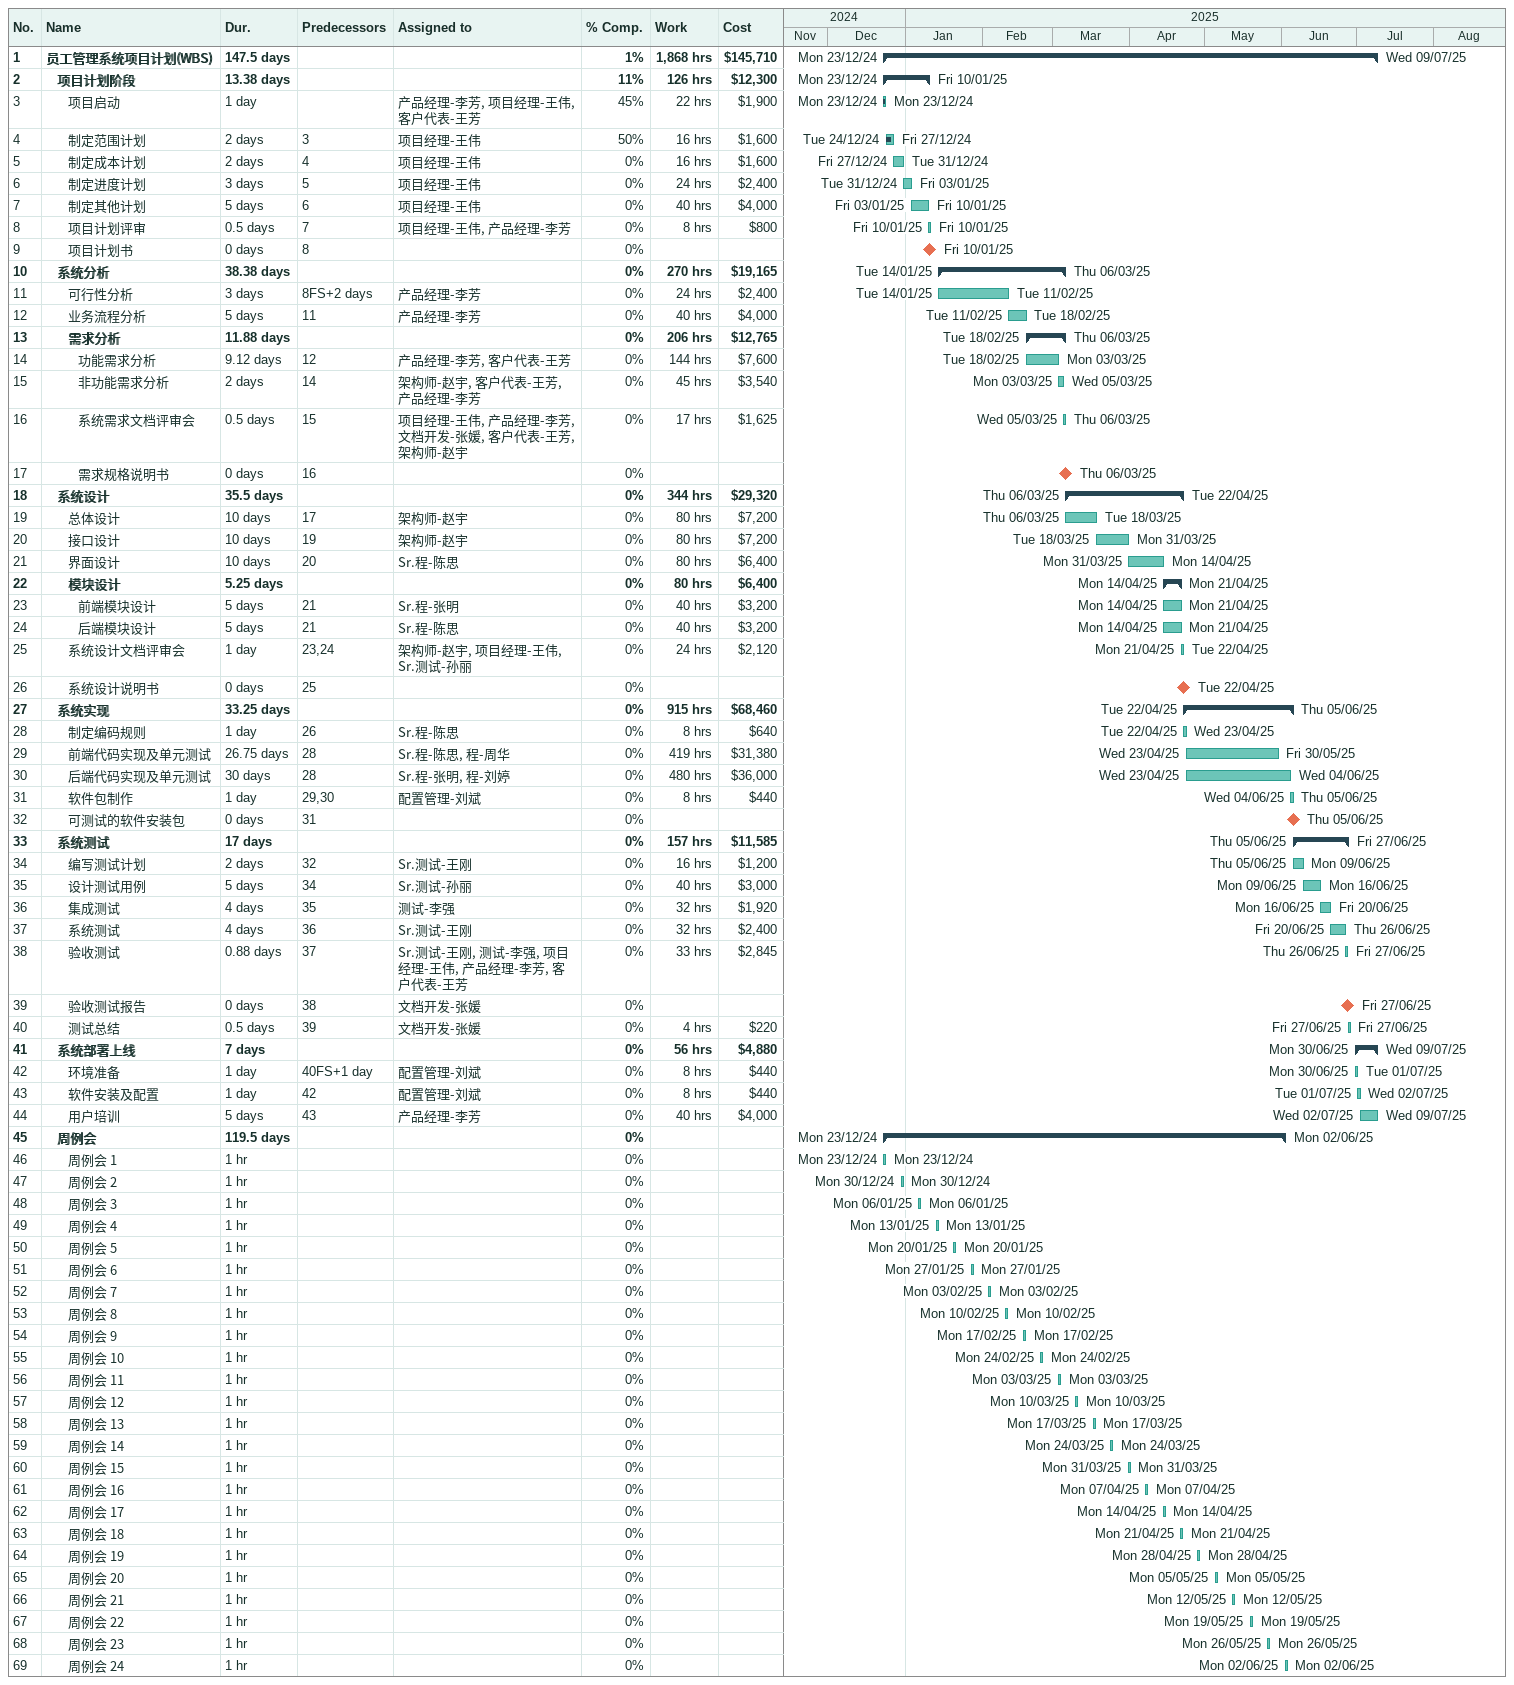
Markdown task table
| ID | Level | Task | Duration | Start | Finish | Predecessors | Resources | % complete | Work (h) | Cost ($) |
|---|---|---|---|---|---|---|---|---|---|---|
| 1 | 1 | **员工管理系统项目计划(WBS)** | 147.5d | 2024-12-23 | 2025-07-09 |  |  | 1 | 1868 | 145710 |
| 2 | 2 | **项目计划阶段** | 13.38d | 2024-12-23 | 2025-01-10 |  |  | 11 | 126 | 12300 |
| 3 | 3 | 项目启动 | 1d | 2024-12-23 | 2024-12-23 |  | 产品经理-李芳, 项目经理-王伟, 客户代表-王芳 | 45 | 22 | 1900 |
| 4 | 3 | 制定范围计划 | 2d | 2024-12-24 | 2024-12-27 | 3 | 项目经理-王伟 | 50 | 16 | 1600 |
| 5 | 3 | 制定成本计划 | 2d | 2024-12-27 | 2024-12-31 | 4 | 项目经理-王伟 | 0 | 16 | 1600 |
| 6 | 3 | 制定进度计划 | 3d | 2024-12-31 | 2025-01-03 | 5 | 项目经理-王伟 | 0 | 24 | 2400 |
| 7 | 3 | 制定其他计划 | 5d | 2025-01-03 | 2025-01-10 | 6 | 项目经理-王伟 | 0 | 40 | 4000 |
| 8 | 3 | 项目计划评审 | 0.5d | 2025-01-10 | 2025-01-10 | 7 | 项目经理-王伟, 产品经理-李芳 | 0 | 8 | 800 |
| 9 | 3 | 项目计划书 | 0d | 2025-01-10 | 2025-01-10 | 8 |  | 0 |  |  |
| 10 | 2 | **系统分析** | 38.38d | 2025-01-14 | 2025-03-06 |  |  | 0 | 270 | 19165 |
| 11 | 3 | 可行性分析 | 3d | 2025-01-14 | 2025-02-11 | 8FS+2d | 产品经理-李芳 | 0 | 24 | 2400 |
| 12 | 3 | 业务流程分析 | 5d | 2025-02-11 | 2025-02-18 | 11 | 产品经理-李芳 | 0 | 40 | 4000 |
| 13 | 3 | **需求分析** | 11.88d | 2025-02-18 | 2025-03-06 |  |  | 0 | 206 | 12765 |
| 14 | 4 | 功能需求分析 | 9.12d | 2025-02-18 | 2025-03-03 | 12 | 产品经理-李芳, 客户代表-王芳 | 0 | 144 | 7600 |
| 15 | 4 | 非功能需求分析 | 2d | 2025-03-03 | 2025-03-05 | 14 | 架构师-赵宇, 客户代表-王芳, 产品经理-李芳 | 0 | 45 | 3540 |
| 16 | 4 | 系统需求文档评审会 | 0.5d | 2025-03-05 | 2025-03-06 | 15 | 项目经理-王伟, 产品经理-李芳, 文档开发-张媛, 客户代表-王芳, 架构师-赵宇 | 0 | 17 | 1625 |
| 17 | 4 | 需求规格说明书 | 0d | 2025-03-06 | 2025-03-06 | 16 |  | 0 |  |  |
| 18 | 2 | **系统设计** | 35.5d | 2025-03-06 | 2025-04-22 |  |  | 0 | 344 | 29320 |
| 19 | 3 | 总体设计 | 10d | 2025-03-06 | 2025-03-18 | 17 | 架构师-赵宇 | 0 | 80 | 7200 |
| 20 | 3 | 接口设计 | 10d | 2025-03-18 | 2025-03-31 | 19 | 架构师-赵宇 | 0 | 80 | 7200 |
| 21 | 3 | 界面设计 | 10d | 2025-03-31 | 2025-04-14 | 20 | Sr.程-陈思 | 0 | 80 | 6400 |
| 22 | 3 | **模块设计** | 5.25d | 2025-04-14 | 2025-04-21 |  |  | 0 | 80 | 6400 |
| 23 | 4 | 前端模块设计 | 5d | 2025-04-14 | 2025-04-21 | 21 | Sr.程-张明 | 0 | 40 | 3200 |
| 24 | 4 | 后端模块设计 | 5d | 2025-04-14 | 2025-04-21 | 21 | Sr.程-陈思 | 0 | 40 | 3200 |
| 25 | 3 | 系统设计文档评审会 | 1d | 2025-04-21 | 2025-04-22 | 23, 24 | 架构师-赵宇, 项目经理-王伟, Sr.测试-孙丽 | 0 | 24 | 2120 |
| 26 | 3 | 系统设计说明书 | 0d | 2025-04-22 | 2025-04-22 | 25 |  | 0 |  |  |
| 27 | 2 | **系统实现** | 33.25d | 2025-04-22 | 2025-06-05 |  |  | 0 | 915 | 68460 |
| 28 | 3 | 制定编码规则 | 1d | 2025-04-22 | 2025-04-23 | 26 | Sr.程-陈思 | 0 | 8 | 640 |
| 29 | 3 | 前端代码实现及单元测试 | 26.75d | 2025-04-23 | 2025-05-30 | 28 | Sr.程-陈思, 程-周华 | 0 | 419 | 31380 |
| 30 | 3 | 后端代码实现及单元测试 | 30d | 2025-04-23 | 2025-06-04 | 28 | Sr.程-张明, 程-刘婷 | 0 | 480 | 36000 |
| 31 | 3 | 软件包制作 | 1d | 2025-06-04 | 2025-06-05 | 29, 30 | 配置管理-刘斌 | 0 | 8 | 440 |
| 32 | 3 | 可测试的软件安装包 | 0d | 2025-06-05 | 2025-06-05 | 31 |  | 0 |  |  |
| 33 | 2 | **系统测试** | 17d | 2025-06-05 | 2025-06-27 |  |  | 0 | 157 | 11585 |
| 34 | 3 | 编写测试计划 | 2d | 2025-06-05 | 2025-06-09 | 32 | Sr.测试-王刚 | 0 | 16 | 1200 |
| 35 | 3 | 设计测试用例 | 5d | 2025-06-09 | 2025-06-16 | 34 | Sr.测试-孙丽 | 0 | 40 | 3000 |
| 36 | 3 | 集成测试 | 4d | 2025-06-16 | 2025-06-20 | 35 | 测试-李强 | 0 | 32 | 1920 |
| 37 | 3 | 系统测试 | 4d | 2025-06-20 | 2025-06-26 | 36 | Sr.测试-王刚 | 0 | 32 | 2400 |
| 38 | 3 | 验收测试 | 0.88d | 2025-06-26 | 2025-06-27 | 37 | Sr.测试-王刚, 测试-李强, 项目经理-王伟, 产品经理-李芳, 客户代表-王芳 | 0 | 33 | 2845 |
| 39 | 3 | 验收测试报告 | 0d | 2025-06-27 | 2025-06-27 | 38 | 文档开发-张媛 | 0 |  |  |
| 40 | 3 | 测试总结 | 0.5d | 2025-06-27 | 2025-06-27 | 39 | 文档开发-张媛 | 0 | 4 | 220 |
| 41 | 2 | **系统部署上线** | 7d | 2025-06-30 | 2025-07-09 |  |  | 0 | 56 | 4880 |
| 42 | 3 | 环境准备 | 1d | 2025-06-30 | 2025-07-01 | 40FS+1d | 配置管理-刘斌 | 0 | 8 | 440 |
| 43 | 3 | 软件安装及配置 | 1d | 2025-07-01 | 2025-07-02 | 42 | 配置管理-刘斌 | 0 | 8 | 440 |
| 44 | 3 | 用户培训 | 5d | 2025-07-02 | 2025-07-09 | 43 | 产品经理-李芳 | 0 | 40 | 4000 |
| 45 | 2 | **周例会** | 119.5d | 2024-12-23 | 2025-06-02 |  |  | 0 |  |  |
| 46 | 3 | 周例会 1 | 1h | 2024-12-23 | 2024-12-23 |  |  | 0 |  |  |
| 47 | 3 | 周例会 2 | 1h | 2024-12-30 | 2024-12-30 |  |  | 0 |  |  |
| 48 | 3 | 周例会 3 | 1h | 2025-01-06 | 2025-01-06 |  |  | 0 |  |  |
| 49 | 3 | 周例会 4 | 1h | 2025-01-13 | 2025-01-13 |  |  | 0 |  |  |
| 50 | 3 | 周例会 5 | 1h | 2025-01-20 | 2025-01-20 |  |  | 0 |  |  |
| 51 | 3 | 周例会 6 | 1h | 2025-01-27 | 2025-01-27 |  |  | 0 |  |  |
| 52 | 3 | 周例会 7 | 1h | 2025-02-03 | 2025-02-03 |  |  | 0 |  |  |
| 53 | 3 | 周例会 8 | 1h | 2025-02-10 | 2025-02-10 |  |  | 0 |  |  |
| 54 | 3 | 周例会 9 | 1h | 2025-02-17 | 2025-02-17 |  |  | 0 |  |  |
| 55 | 3 | 周例会 10 | 1h | 2025-02-24 | 2025-02-24 |  |  | 0 |  |  |
| 56 | 3 | 周例会 11 | 1h | 2025-03-03 | 2025-03-03 |  |  | 0 |  |  |
| 57 | 3 | 周例会 12 | 1h | 2025-03-10 | 2025-03-10 |  |  | 0 |  |  |
| 58 | 3 | 周例会 13 | 1h | 2025-03-17 | 2025-03-17 |  |  | 0 |  |  |
| 59 | 3 | 周例会 14 | 1h | 2025-03-24 | 2025-03-24 |  |  | 0 |  |  |
| 60 | 3 | 周例会 15 | 1h | 2025-03-31 | 2025-03-31 |  |  | 0 |  |  |
| 61 | 3 | 周例会 16 | 1h | 2025-04-07 | 2025-04-07 |  |  | 0 |  |  |
| 62 | 3 | 周例会 17 | 1h | 2025-04-14 | 2025-04-14 |  |  | 0 |  |  |
| 63 | 3 | 周例会 18 | 1h | 2025-04-21 | 2025-04-21 |  |  | 0 |  |  |
| 64 | 3 | 周例会 19 | 1h | 2025-04-28 | 2025-04-28 |  |  | 0 |  |  |
| 65 | 3 | 周例会 20 | 1h | 2025-05-05 | 2025-05-05 |  |  | 0 |  |  |
| 66 | 3 | 周例会 21 | 1h | 2025-05-12 | 2025-05-12 |  |  | 0 |  |  |
| 67 | 3 | 周例会 22 | 1h | 2025-05-19 | 2025-05-19 |  |  | 0 |  |  |
| 68 | 3 | 周例会 23 | 1h | 2025-05-26 | 2025-05-26 |  |  | 0 |  |  |
| 69 | 3 | 周例会 24 | 1h | 2025-06-02 | 2025-06-02 |  |  | 0 |  |  |
